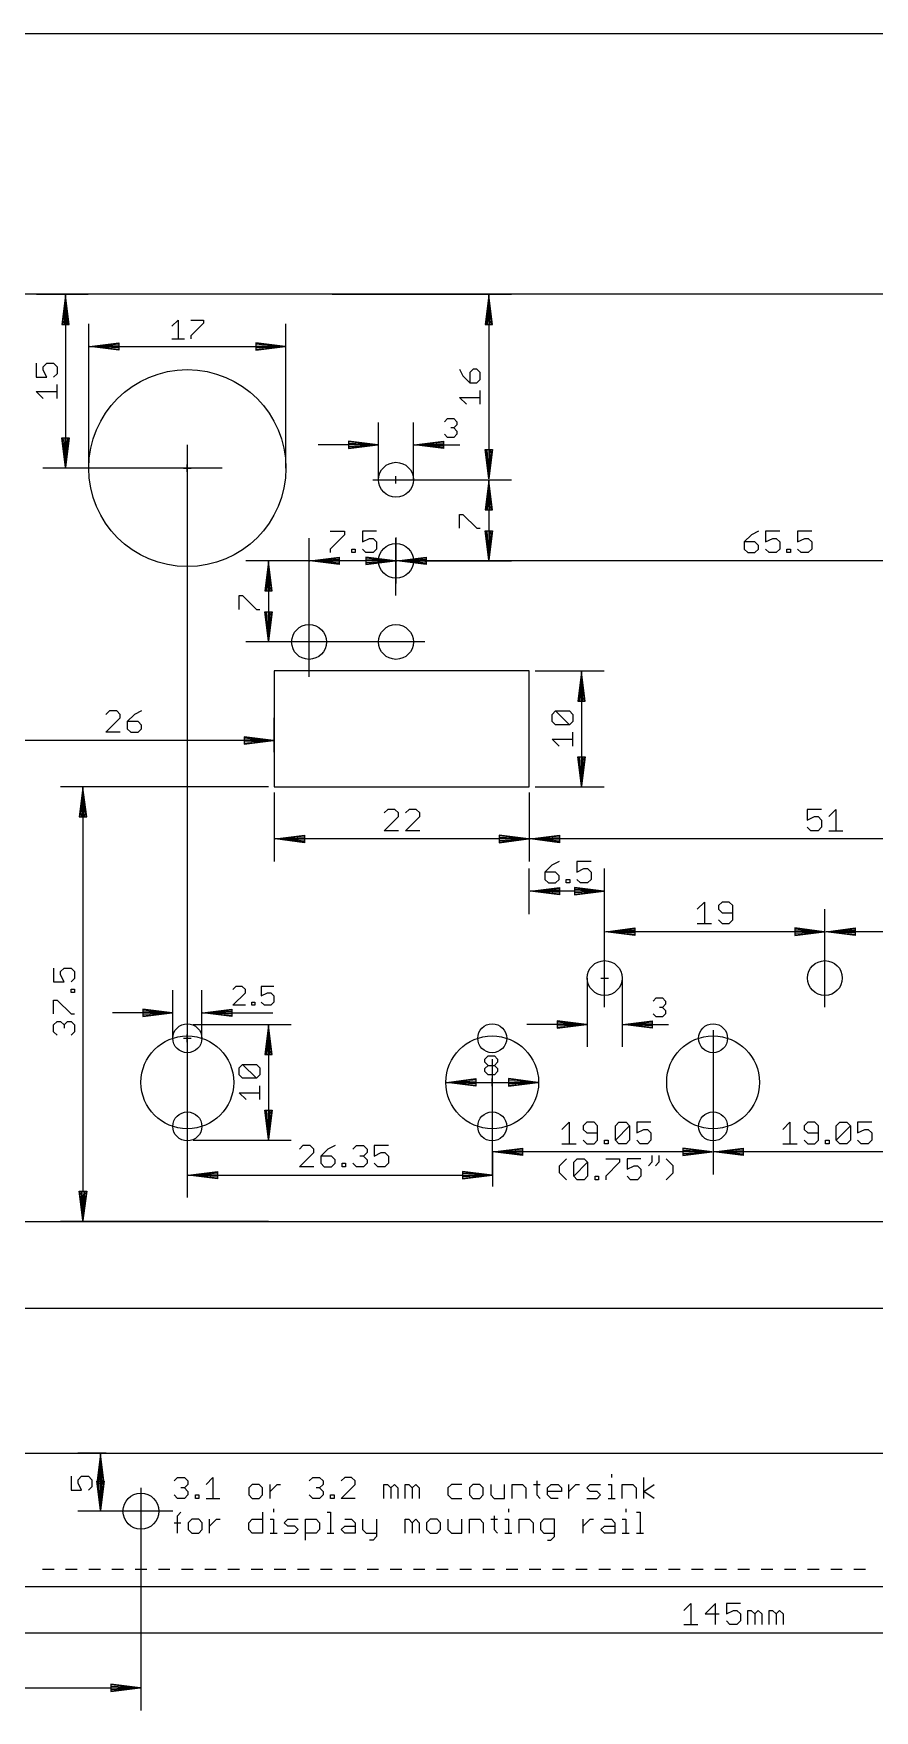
# Model space of a CAD drawing. Extents: x -16 to 648, y -52 to 442.
# Drawn here: x 156.7 to 229.3, y -52.2 to 92.5 of the extents above; entities that cross this region are included whole.
import ezdxf

# ---------------------------------------------------------------- set-up
doc = ezdxf.new("R2010")
doc.units = 0
for name, color, linetype in [('138', 213, 'CONTINUOUS'), ('20', 7, 'CONTINUOUS'), ('47', 2, 'CONTINUOUS')]:
    doc.layers.add(name, color=color, linetype=linetype)

msp = doc.modelspace()

# ---------------------------------------------------------------- linework, layer by layer
at = {"layer": '138'}
for p, q in [((206.5966, -31.8003), (206.5966, -32.1001)), ((168.8516, -32.3998), (169.1513, -32.1001)), ((169.1513, -32.1001), (169.7508, -32.1001)), ((169.7508, -32.9992), (169.451, -32.9992)), ((169.7508, -32.1001), (170.0505, -32.3998)), ((170.0505, -32.6995), (169.7508, -32.9992)), ((169.7508, -32.9992), (170.0505, -33.299)), ((170.0505, -32.3998), (170.0505, -32.6995)), ((171.614, -32.6995), (172.2134, -32.1001)), ((172.2134, -32.1001), (172.2134, -33.8984)), ((175.5968, -32.6995), (175.2971, -32.9992)), ((175.2971, -32.9992), (175.2971, -33.5987)), ((176.1963, -32.6995), (175.5968, -32.6995)), ((176.496, -32.9992), (176.1963, -32.6995)), ((176.496, -33.5987), (176.496, -32.9992)), ((177.1387, -33.8984), (177.1387, -32.6995)), ((177.1387, -33.299), (177.7381, -32.6995)), ((177.7381, -32.6995), (178.0378, -32.6995)), ((180.5149, -32.3998), (180.8146, -32.1001)), ((180.8146, -32.1001), (181.4141, -32.1001)), ((181.4141, -32.9992), (181.1143, -32.9992)), ((181.4141, -32.1001), (181.7138, -32.3998)), ((181.7138, -32.6995), (181.4141, -32.9992)), ((181.4141, -32.9992), (181.7138, -33.299)), ((181.7138, -32.3998), (181.7138, -32.6995)), ((183.577, -32.1001), (183.2772, -32.3998)), ((183.2772, -33.8984), (184.4761, -32.6995)), ((184.1764, -32.1001), (183.577, -32.1001)), ((184.4761, -32.3998), (184.1764, -32.1001)), ((184.4761, -32.6995), (184.4761, -32.3998)), ((186.9604, -33.8984), (186.9604, -32.6995)), ((186.9604, -32.6995), (187.2601, -32.6995)), ((187.2601, -32.6995), (187.5598, -32.9992)), ((187.5598, -32.9992), (187.8596, -32.6995)), ((187.5598, -32.9992), (187.5598, -33.8984)), ((187.8596, -32.6995), (188.1593, -32.9992)), ((188.1593, -32.9992), (188.1593, -33.8984)), ((188.802, -33.8984), (188.802, -32.6995)), ((188.802, -32.6995), (189.1017, -32.6995)), ((189.1017, -32.6995), (189.4014, -32.9992)), ((189.4014, -32.9992), (189.7011, -32.6995)), ((189.4014, -32.9992), (189.4014, -33.8984)), ((189.7011, -32.6995), (190.0009, -32.9992)), ((190.0009, -32.9992), (190.0009, -33.8984)), ((192.7848, -32.6995), (192.4851, -32.9992)), ((192.4851, -32.9992), (192.4851, -33.5987)), ((193.684, -32.6995), (192.7848, -32.6995)), ((194.6264, -32.6995), (194.3267, -32.9992)), ((194.3267, -32.9992), (194.3267, -33.5987)), ((195.2258, -32.6995), (194.6264, -32.6995)), ((195.5256, -32.9992), (195.2258, -32.6995)), ((195.5256, -33.5987), (195.5256, -32.9992)), ((196.1682, -32.6995), (196.1682, -33.5987)), ((197.3671, -33.8984), (197.3671, -32.6995)), ((198.0098, -33.8984), (198.0098, -32.6995)), ((198.0098, -32.6995), (198.909, -32.6995)), ((198.909, -32.6995), (199.2087, -32.9992)), ((199.2087, -32.9992), (199.2087, -33.8984)), ((199.8514, -32.6995), (200.4508, -32.6995)), ((200.1511, -32.3998), (200.1511, -33.5987)), ((201.0791, -32.9992), (201.3788, -32.6995)), ((201.0791, -33.5987), (201.0791, -32.9992)), ((201.3788, -32.6995), (201.9783, -32.6995)), ((201.9783, -32.6995), (202.278, -32.9992)), ((202.278, -32.9992), (202.278, -33.299)), ((202.9207, -33.8984), (202.9207, -32.6995)), ((202.9207, -33.299), (203.5201, -32.6995)), ((203.5201, -32.6995), (203.8198, -32.6995)), ((204.4553, -32.9992), (204.755, -32.6995)), ((204.755, -33.299), (204.4553, -32.9992)), ((204.755, -32.6995), (205.6542, -32.6995)), ((206.2969, -32.6995), (206.5966, -32.6995)), ((206.5966, -32.6995), (206.5966, -33.8984)), ((207.5246, -33.8984), (207.5246, -32.6995)), ((207.5246, -32.6995), (208.4238, -32.6995)), ((208.4238, -32.6995), (208.7235, -32.9992)), ((208.7235, -32.9992), (208.7235, -33.8984)), ((209.3662, -33.8984), (209.3662, -32.1001)), ((209.3662, -33.299), (210.2653, -32.6995)), ((169.1513, -33.8984), (168.8516, -33.5987)), ((169.7508, -33.8984), (169.1513, -33.8984)), ((170.0505, -33.5987), (169.7508, -33.8984)), ((170.0505, -33.299), (170.0505, -33.5987)), ((170.6932, -33.8984), (170.6932, -33.5987)), ((170.6932, -33.5987), (170.9929, -33.5987)), ((170.9929, -33.8984), (170.6932, -33.8984)), ((170.9929, -33.5987), (170.9929, -33.8984)), ((171.614, -33.8984), (172.8128, -33.8984)), ((175.2971, -33.5987), (175.5968, -33.8984)), ((175.5968, -33.8984), (176.1963, -33.8984)), ((176.1963, -33.8984), (176.496, -33.5987)), ((180.8146, -33.8984), (180.5149, -33.5987)), ((181.4141, -33.8984), (180.8146, -33.8984)), ((181.7138, -33.5987), (181.4141, -33.8984)), ((181.7138, -33.299), (181.7138, -33.5987)), ((182.3565, -33.8984), (182.3565, -33.5987)), ((182.3565, -33.5987), (182.6562, -33.5987)), ((182.6562, -33.8984), (182.3565, -33.8984)), ((182.6562, -33.5987), (182.6562, -33.8984)), ((184.4761, -33.8984), (183.2772, -33.8984)), ((192.4851, -33.5987), (192.7848, -33.8984)), ((192.7848, -33.8984), (193.684, -33.8984)), ((194.3267, -33.5987), (194.6264, -33.8984)), ((194.6264, -33.8984), (195.2258, -33.8984)), ((195.2258, -33.8984), (195.5256, -33.5987)), ((196.1682, -33.5987), (196.468, -33.8984)), ((196.468, -33.8984), (197.3671, -33.8984)), ((200.1511, -33.5987), (200.4508, -33.8984)), ((202.278, -33.299), (201.0791, -33.299)), ((201.3788, -33.8984), (201.0791, -33.5987)), ((201.9783, -33.8984), (201.3788, -33.8984)), ((204.4553, -33.8984), (205.3545, -33.8984)), ((205.3545, -33.299), (204.755, -33.299)), ((205.6542, -33.5987), (205.3545, -33.299)), ((205.3545, -33.8984), (205.6542, -33.5987)), ((206.2969, -33.8984), (206.8963, -33.8984)), ((210.2653, -33.8984), (209.3662, -33.299)), ((168.8516, -35.9992), (169.451, -35.9992)), ((169.1513, -35.3998), (169.451, -35.1001)), ((169.1513, -36.8984), (169.1513, -35.3998)), ((170.379, -35.6995), (170.0793, -35.9992)), ((170.0793, -35.9992), (170.0793, -36.5987)), ((170.9785, -35.6995), (170.379, -35.6995)), ((171.2782, -35.9992), (170.9785, -35.6995)), ((171.2782, -36.5987), (171.2782, -35.9992)), ((171.9209, -36.8984), (171.9209, -35.6995)), ((171.9209, -36.299), (172.5203, -35.6995)), ((172.5203, -35.6995), (172.8201, -35.6995)), ((175.2971, -35.9992), (175.5968, -35.6995)), ((175.2971, -36.5987), (175.2971, -35.9992)), ((175.5968, -35.6995), (176.496, -35.6995)), ((176.496, -35.1001), (176.496, -36.8984)), ((177.1387, -35.6995), (177.4384, -35.6995)), ((177.4384, -34.8003), (177.4384, -35.1001)), ((177.4384, -35.6995), (177.4384, -36.8984)), ((178.3664, -35.9992), (178.6661, -35.6995)), ((178.6661, -36.299), (178.3664, -35.9992)), ((178.6661, -35.6995), (179.5653, -35.6995)), ((180.208, -37.4978), (180.208, -35.6995)), ((180.208, -35.6995), (181.1071, -35.6995)), ((181.1071, -35.6995), (181.4069, -35.9992)), ((181.4069, -35.9992), (181.4069, -36.5987)), ((182.0495, -35.1001), (182.3493, -35.1001)), ((182.3493, -35.1001), (182.3493, -36.8984)), ((183.577, -35.6995), (184.1764, -35.6995)), ((184.1764, -35.6995), (184.4761, -35.9992)), ((184.4761, -35.9992), (184.4761, -36.8984)), ((185.1188, -35.6995), (185.1188, -36.5987)), ((186.3177, -35.6995), (186.3177, -37.1981)), ((188.802, -36.8984), (188.802, -35.6995)), ((188.802, -35.6995), (189.1017, -35.6995)), ((189.1017, -35.6995), (189.4014, -35.9992)), ((189.4014, -35.9992), (189.7011, -35.6995)), ((189.4014, -35.9992), (189.4014, -36.8984)), ((189.7011, -35.6995), (190.0009, -35.9992)), ((190.0009, -35.9992), (190.0009, -36.8984)), ((190.9433, -35.6995), (190.6435, -35.9992)), ((190.6435, -35.9992), (190.6435, -36.5987)), ((191.5427, -35.6995), (190.9433, -35.6995)), ((191.8424, -35.9992), (191.5427, -35.6995)), ((191.8424, -36.5987), (191.8424, -35.9992)), ((192.4851, -35.6995), (192.4851, -36.5987)), ((193.684, -36.8984), (193.684, -35.6995)), ((194.3267, -36.8984), (194.3267, -35.6995)), ((194.3267, -35.6995), (195.2258, -35.6995)), ((195.2258, -35.6995), (195.5256, -35.9992)), ((195.5256, -35.9992), (195.5256, -36.8984)), ((196.1683, -35.6995), (196.7677, -35.6995)), ((196.468, -35.3998), (196.468, -36.5987)), ((197.396, -35.6995), (197.6957, -35.6995)), ((197.6957, -34.8003), (197.6957, -35.1001)), ((197.6957, -35.6995), (197.6957, -36.8984)), ((198.6237, -36.8984), (198.6237, -35.6995)), ((198.6237, -35.6995), (199.5229, -35.6995)), ((199.5229, -35.6995), (199.8226, -35.9992)), ((199.8226, -35.9992), (199.8226, -36.8984)), ((200.765, -35.6995), (200.4653, -35.9992)), ((200.4653, -35.9992), (200.4653, -36.5987)), ((201.6641, -35.6995), (200.765, -35.6995)), ((201.6641, -37.1981), (201.6641, -35.6995)), ((204.1484, -36.8984), (204.1484, -35.6995)), ((204.1484, -36.299), (204.7478, -35.6995)), ((204.7478, -35.6995), (205.0476, -35.6995)), ((205.9828, -35.6995), (206.5822, -35.6995)), ((206.5822, -35.6995), (206.8819, -35.9992)), ((206.8819, -35.9992), (206.8819, -36.8984)), ((207.5246, -35.6995), (207.8243, -35.6995)), ((207.8243, -34.8003), (207.8243, -35.1001)), ((207.8243, -35.6995), (207.8243, -36.8984)), ((208.7523, -35.1001), (209.0521, -35.1001)), ((209.0521, -35.1001), (209.0521, -36.8984)), ((170.0793, -36.5987), (170.379, -36.8984)), ((170.379, -36.8984), (170.9785, -36.8984)), ((170.9785, -36.8984), (171.2782, -36.5987)), ((175.5968, -36.8984), (175.2971, -36.5987)), ((176.496, -36.8984), (175.5968, -36.8984)), ((177.1387, -36.8984), (177.7381, -36.8984)), ((178.3664, -36.8984), (179.2656, -36.8984)), ((179.2656, -36.299), (178.6661, -36.299)), ((179.5653, -36.5987), (179.2656, -36.299)), ((179.2656, -36.8984), (179.5653, -36.5987)), ((181.1071, -36.8984), (180.208, -36.8984)), ((181.4069, -36.5987), (181.1071, -36.8984)), ((182.0495, -36.8984), (182.649, -36.8984)), ((183.2773, -36.5987), (183.577, -36.299)), ((183.577, -36.8984), (183.2773, -36.5987)), ((183.577, -36.299), (184.4761, -36.299)), ((184.4761, -36.8984), (183.577, -36.8984)), ((185.1188, -36.5987), (185.4185, -36.8984)), ((185.4185, -36.8984), (186.3177, -36.8984)), ((186.018, -37.4978), (185.7183, -37.4978)), ((186.3177, -37.1981), (186.018, -37.4978)), ((190.6435, -36.5987), (190.9433, -36.8984)), ((190.9433, -36.8984), (191.5427, -36.8984)), ((191.5427, -36.8984), (191.8424, -36.5987)), ((192.4851, -36.5987), (192.7848, -36.8984)), ((192.7848, -36.8984), (193.684, -36.8984)), ((196.468, -36.5987), (196.7677, -36.8984)), ((197.396, -36.8984), (197.9954, -36.8984)), ((200.4653, -36.5987), (200.765, -36.8984)), ((200.765, -36.8984), (201.6641, -36.8984)), ((201.0647, -37.4978), (201.3644, -37.4978)), ((201.3644, -37.4978), (201.6641, -37.1981)), ((205.683, -36.5987), (205.9828, -36.299)), ((205.9828, -36.8984), (205.683, -36.5987)), ((205.9828, -36.299), (206.8819, -36.299)), ((206.8819, -36.8984), (205.9828, -36.8984)), ((207.5246, -36.8984), (208.1241, -36.8984)), ((208.7523, -36.8984), (209.3518, -36.8984))]:
    msp.add_line(p, q, dxfattribs=at)
msp.add_circle((166, -35), 1.55, dxfattribs=at)
at = {"layer": '20'}
for p, q in [((285, 70), (5, 70)), ((199.5, 37.5), (177.5, 37.5)), ((177.5, 37.5), (177.5, 27.5)), ((199.5, 27.5), (199.5, 37.5)), ((177.5, 27.5), (199.5, 27.5)), ((5, -10), (285, -10)), ((5.5, -30), (284.5, -30)), ((157.5, -40), (158.5, -40)), ((159.5, -40), (160.5, -40)), ((161.5, -40), (162.5, -40)), ((163.5, -40), (164.5, -40)), ((165.5, -40), (166.5, -40)), ((167.5, -40), (168.5, -40)), ((169.5, -40), (170.5, -40)), ((171.5, -40), (172.5, -40)), ((173.5, -40), (174.5, -40)), ((175.5, -40), (176.5, -40)), ((177.5, -40), (178.5, -40)), ((179.5, -40), (180.5, -40)), ((181.5, -40), (182.5, -40)), ((183.5, -40), (184.5, -40)), ((185.5, -40), (186.5, -40)), ((187.5, -40), (188.5, -40)), ((189.5, -40), (190.5, -40)), ((191.5, -40), (192.5, -40)), ((193.5, -40), (194.5, -40)), ((195.5, -40), (196.5, -40)), ((197.5, -40), (198.5, -40)), ((199.5, -40), (200.5, -40)), ((201.5, -40), (202.5, -40)), ((203.5, -40), (204.5, -40)), ((205.5, -40), (206.5, -40)), ((207.5, -40), (208.5, -40)), ((209.5, -40), (210.5, -40)), ((211.5, -40), (212.5, -40)), ((213.5, -40), (214.5, -40)), ((215.5, -40), (216.5, -40)), ((217.5, -40), (218.5, -40)), ((219.5, -40), (220.5, -40)), ((221.5, -40), (222.5, -40)), ((223.5, -40), (224.5, -40)), ((225.5, -40), (226.5, -40)), ((227.5, -40), (228.5, -40)), ((0, -41.5), (290, -41.5))]:
    msp.add_line(p, q, dxfattribs=at)
for centre, radius in [((170, 55), 8.5), ((188, 54), 1.5), ((188, 47), 1.5), ((180.5, 40), 1.5), ((188, 40), 1.5), ((206, 11), 1.5), ((225, 11), 1.5), ((170, 2), 4), ((170, 5.8), 1.25), ((196.3, 2), 4), ((196.3, 5.8), 1.25), ((215.35, 2), 4), ((215.35, 5.8), 1.25), ((170, -1.8), 1.25), ((196.3, -1.8), 1.25), ((215.35, -1.8), 1.25)]:
    msp.add_circle(centre, radius, dxfattribs=at)
at = {"layer": '47'}
for p, q in [((-1.435, 92.5), (291.435, 92.5)), ((157, 70), (161.45, 70)), ((159.5, 69.935), (159.1808, 67.4)), ((159.5, 69.935), (159.24, 67.4)), ((159.5, 69.935), (159.37, 67.4)), ((159.5, 69.935), (159.5, 55.065)), ((159.8192, 67.4), (159.5, 69.935)), ((159.63, 67.4), (159.5, 69.935)), ((159.76, 67.4), (159.5, 69.935)), ((182.5, 70), (197.95, 70)), ((196, 69.935), (195.6808, 67.4)), ((196, 69.935), (195.74, 67.4)), ((196, 69.935), (195.87, 67.4)), ((196, 69.935), (196, 54.065)), ((196.3192, 67.4), (196, 69.935)), ((196.13, 67.4), (196, 69.935)), ((196.26, 67.4), (196, 69.935)), ((159.1808, 67.4), (159.8192, 67.4)), ((161.5, 55), (161.5, 67.45)), ((168.6615, 67.2354), (169.2038, 67.7777)), ((169.2038, 67.7777), (169.2038, 66.1507)), ((170.2986, 67.7777), (171.3833, 67.7777)), ((171.3833, 67.5065), (170.2986, 66.4219)), ((171.3833, 67.7777), (171.3833, 67.5065)), ((178.5, 55), (178.5, 67.45)), ((195.6808, 67.4), (196.3192, 67.4)), ((161.565, 65.5), (164.1, 65.8192)), ((161.565, 65.5), (164.1, 65.76)), ((161.565, 65.5), (164.1, 65.63)), ((161.565, 65.5), (178.435, 65.5)), ((164.1, 65.1808), (161.565, 65.5)), ((164.1, 65.37), (161.565, 65.5)), ((164.1, 65.24), (161.565, 65.5)), ((164.1, 65.8192), (164.1, 65.1808)), ((168.6615, 66.1507), (169.7461, 66.1507)), ((170.2986, 66.4219), (170.2986, 66.1507)), ((178.435, 65.5), (175.9, 65.8192)), ((175.9, 65.8192), (175.9, 65.1808)), ((178.435, 65.5), (175.9, 65.76)), ((178.435, 65.5), (175.9, 65.63)), ((175.9, 65.1808), (178.435, 65.5)), ((175.9, 65.37), (178.435, 65.5)), ((175.9, 65.24), (178.435, 65.5)), ((156.9701, 64.0488), (156.9701, 62.8499)), ((157.5695, 63.7491), (157.8692, 64.0488)), ((157.5695, 63.4494), (157.5695, 63.7491)), ((157.8692, 64.0488), (158.4687, 64.0488)), ((158.4687, 64.0488), (158.7684, 63.7491)), ((158.7684, 63.7491), (158.7684, 63.1496)), ((156.9701, 62.8499), (157.8692, 62.8499)), ((157.8692, 62.8499), (157.5695, 63.4494)), ((158.7684, 63.1496), (158.4687, 62.8499)), ((193.4701, 63.5488), (193.7698, 62.9494)), ((193.7698, 62.9494), (194.3692, 62.3499)), ((194.669, 63.5488), (194.3692, 63.2491)), ((194.3692, 63.2491), (194.3692, 62.3499)), ((194.3692, 62.3499), (194.9687, 62.3499)), ((194.9687, 63.5488), (194.669, 63.5488)), ((195.2684, 63.2491), (194.9687, 63.5488)), ((194.9687, 62.3499), (195.2684, 62.6496)), ((195.2684, 62.6496), (195.2684, 63.2491)), ((157.5695, 61.0083), (156.9701, 61.6078)), ((156.9701, 61.6078), (158.7684, 61.6078)), ((158.7684, 61.0083), (158.7684, 62.2072)), ((194.0695, 60.5083), (193.4701, 61.1078)), ((193.4701, 61.1078), (195.2684, 61.1078)), ((195.2684, 60.5083), (195.2684, 61.7072)), ((186.5, 54), (186.5, 58.95)), ((189.5, 54), (189.5, 58.95)), ((192.1762, 59.0065), (192.4474, 59.2777)), ((192.4474, 57.6507), (192.1762, 57.9219)), ((192.4474, 59.2777), (192.9897, 59.2777)), ((192.9897, 58.4642), (192.7185, 58.4642)), ((192.9897, 59.2777), (193.2609, 59.0065)), ((193.2609, 58.7354), (192.9897, 58.4642)), ((192.9897, 58.4642), (193.2609, 58.193)), ((193.2609, 57.9219), (192.9897, 57.6507)), ((193.2609, 59.0065), (193.2609, 58.7354)), ((193.2609, 58.193), (193.2609, 57.9219)), ((159.5, 55.065), (159.1808, 57.6)), ((159.1808, 57.6), (159.8192, 57.6)), ((159.5, 55.065), (159.24, 57.6)), ((159.5, 55.065), (159.37, 57.6)), ((159.8192, 57.6), (159.5, 55.065)), ((159.63, 57.6), (159.5, 55.065)), ((159.76, 57.6), (159.5, 55.065)), ((170, 57), (170, -7.95)), ((186.435, 57), (181.3, 57)), ((186.435, 57), (183.9, 57.3192)), ((183.9, 57.3192), (183.9, 56.6808)), ((186.435, 57), (183.9, 57.26)), ((186.435, 57), (183.9, 57.13)), ((183.9, 56.6808), (186.435, 57)), ((183.9, 56.87), (186.435, 57)), ((183.9, 56.74), (186.435, 57)), ((189.565, 57), (192.1, 57.3192)), ((189.565, 57), (192.1, 57.26)), ((189.565, 57), (192.1, 57.13)), ((189.565, 57), (193.5103, 57)), ((192.1, 56.6808), (189.565, 57)), ((192.1, 56.87), (189.565, 57)), ((192.1, 56.74), (189.565, 57)), ((192.1, 57.3192), (192.1, 56.6808)), ((192.9897, 57.6507), (192.4474, 57.6507)), ((196, 54.065), (195.6808, 56.6)), ((195.6808, 56.6), (196.3192, 56.6)), ((196, 54.065), (195.74, 56.6)), ((196, 54.065), (195.87, 56.6)), ((196.3192, 56.6), (196, 54.065)), ((196.13, 56.6), (196, 54.065)), ((196.26, 56.6), (196, 54.065)), ((173, 55), (157.55, 55)), ((169.6808, 55), (170.3192, 55)), ((170, 54.6808), (170, 55.3192)), ((186, 54), (197.95, 54)), ((187.6808, 54), (188.3192, 54)), ((188, 53.6808), (188, 54.3192)), ((190.5, 54), (197.95, 54)), ((196, 53.935), (195.6808, 51.4)), ((196, 53.935), (195.74, 51.4)), ((196, 53.935), (195.87, 51.4)), ((196, 53.935), (196, 47.065)), ((196.3192, 51.4), (196, 53.935)), ((196.13, 51.4), (196, 53.935)), ((196.26, 51.4), (196, 53.935)), ((193.4701, 49.8072), (193.4701, 51.0061)), ((193.4701, 51.0061), (193.7698, 51.0061)), ((193.7698, 51.0061), (194.9687, 49.8072)), ((195.6808, 51.4), (196.3192, 51.4)), ((182.3357, 49.5554), (183.5685, 49.5554)), ((183.5685, 49.2472), (182.3357, 48.0144)), ((183.5685, 49.5554), (183.5685, 49.2472)), ((186.3309, 49.5554), (185.0981, 49.5554)), ((185.0981, 49.5554), (185.0981, 48.6308)), ((194.9687, 49.8072), (195.2684, 49.8072)), ((196, 47.065), (195.6808, 49.6)), ((195.6808, 49.6), (196.3192, 49.6)), ((196, 47.065), (195.74, 49.6)), ((196, 47.065), (195.87, 49.6)), ((196.3192, 49.6), (196, 47.065)), ((196.13, 49.6), (196, 47.065)), ((196.26, 49.6), (196, 47.065)), ((218.6533, 49.2472), (218.0369, 48.6308)), ((219.2697, 49.5554), (218.6533, 49.2472)), ((221.1112, 49.5554), (219.8784, 49.5554)), ((219.8784, 49.5554), (219.8784, 48.6308)), ((223.8736, 49.5554), (222.6408, 49.5554)), ((222.6408, 49.5554), (222.6408, 48.6308)), ((180.5, 37), (180.5, 48.95)), ((182.3357, 48.0144), (182.3357, 47.7062)), ((184.1773, 47.7062), (184.1773, 48.0144)), ((184.1773, 48.0144), (184.4855, 48.0144)), ((184.4855, 48.0144), (184.4855, 47.7062)), ((185.0981, 48.6308), (185.7145, 48.939)), ((185.4063, 47.7062), (185.0981, 48.0144)), ((185.7145, 48.939), (186.0227, 48.939)), ((186.0227, 48.939), (186.3309, 48.6308)), ((186.3309, 48.0144), (186.0227, 47.7062)), ((186.3309, 48.6308), (186.3309, 48.0144)), ((188, 49), (188, 45.05)), ((188, 44), (188, 48.95)), ((218.0369, 48.6308), (218.0369, 48.0144)), ((218.9615, 48.6308), (218.0369, 48.6308)), ((218.0369, 48.0144), (218.3451, 47.7062)), ((219.2697, 48.3226), (218.9615, 48.6308)), ((218.9615, 47.7062), (219.2697, 48.0144)), ((219.2697, 48.0144), (219.2697, 48.3226)), ((219.8784, 48.6308), (220.4948, 48.939)), ((220.1866, 47.7062), (219.8784, 48.0144)), ((220.4948, 48.939), (220.803, 48.939)), ((220.803, 48.939), (221.1112, 48.6308)), ((221.1112, 48.0144), (220.803, 47.7062)), ((221.1112, 48.6308), (221.1112, 48.0144)), ((221.72, 47.7062), (221.72, 48.0144)), ((221.72, 48.0144), (222.0282, 48.0144)), ((222.0282, 48.0144), (222.0282, 47.7062)), ((222.6408, 48.6308), (223.2572, 48.939)), ((222.949, 47.7062), (222.6408, 48.0144)), ((223.2572, 48.939), (223.5654, 48.939)), ((223.5654, 48.939), (223.8736, 48.6308)), ((223.8736, 48.0144), (223.5654, 47.7062)), ((223.8736, 48.6308), (223.8736, 48.0144)), ((190.5, 47), (175.05, 47)), ((177, 46.935), (176.6808, 44.4)), ((177, 46.935), (176.74, 44.4)), ((177, 46.935), (176.87, 44.4)), ((177, 46.935), (177, 40.065)), ((177.3192, 44.4), (177, 46.935)), ((177.13, 44.4), (177, 46.935)), ((177.26, 44.4), (177, 46.935)), ((180.565, 47), (183.1, 47.3192)), ((180.565, 47), (183.1, 47.26)), ((180.565, 47), (183.1, 47.13)), ((187.935, 47), (180.565, 47)), ((183.1, 46.6808), (180.565, 47)), ((183.1, 46.87), (180.565, 47)), ((183.1, 46.74), (180.565, 47)), ((183.1, 47.3192), (183.1, 46.6808)), ((184.4855, 47.7062), (184.1773, 47.7062)), ((187.935, 47), (185.4, 47.3192)), ((185.4, 47.3192), (185.4, 46.6808)), ((187.935, 47), (185.4, 47.26)), ((187.935, 47), (185.4, 47.13)), ((185.4, 46.6808), (187.935, 47)), ((185.4, 46.87), (187.935, 47)), ((185.4, 46.74), (187.935, 47)), ((186.0227, 47.7062), (185.4063, 47.7062)), ((188.065, 47), (190.6, 47.3192)), ((188.065, 47), (190.6, 47.26)), ((188.065, 47), (190.6, 47.13)), ((253.435, 47), (188.065, 47)), ((190.6, 46.6808), (188.065, 47)), ((190.6, 46.87), (188.065, 47)), ((190.6, 46.74), (188.065, 47)), ((190.5, 47), (197.95, 47)), ((190.6, 47.3192), (190.6, 46.6808)), ((218.3451, 47.7062), (218.9615, 47.7062)), ((220.803, 47.7062), (220.1866, 47.7062)), ((222.0282, 47.7062), (221.72, 47.7062)), ((223.5654, 47.7062), (222.949, 47.7062)), ((174.4701, 42.8072), (174.4701, 44.0061)), ((174.4701, 44.0061), (174.7698, 44.0061)), ((174.7698, 44.0061), (175.9687, 42.8072)), ((176.6808, 44.4), (177.3192, 44.4)), ((175.9687, 42.8072), (176.2684, 42.8072)), ((177, 40.065), (176.6808, 42.6)), ((176.6808, 42.6), (177.3192, 42.6)), ((177, 40.065), (176.74, 42.6)), ((177, 40.065), (176.87, 42.6)), ((177.3192, 42.6), (177, 40.065)), ((177.13, 42.6), (177, 40.065)), ((177.26, 42.6), (177, 40.065)), ((190.5, 40), (175.05, 40)), ((200, 37.5), (205.95, 37.5)), ((204, 37.435), (203.6808, 34.9)), ((204, 37.435), (203.74, 34.9)), ((204, 37.435), (203.87, 34.9)), ((204, 37.435), (204, 27.565)), ((204.3192, 34.9), (204, 37.435)), ((204.13, 34.9), (204, 37.435)), ((204.26, 34.9), (204, 37.435)), ((203.6808, 34.9), (204.3192, 34.9)), ((163.2911, 34.0554), (162.9829, 33.7472)), ((162.9829, 32.2062), (164.2157, 33.439)), ((163.9075, 34.0554), (163.2911, 34.0554)), ((164.2157, 33.7472), (163.9075, 34.0554)), ((164.2157, 33.439), (164.2157, 33.7472)), ((165.4409, 33.7472), (164.8245, 33.1308)), ((166.0573, 34.0554), (165.4409, 33.7472)), ((177.5, 30.5), (177.5, 33.45)), ((201.4701, 33.7491), (201.7698, 34.0488)), ((201.4701, 33.1496), (201.4701, 33.7491)), ((201.7698, 34.0488), (202.9687, 34.0488)), ((202.9687, 32.8499), (201.7698, 34.0488)), ((202.9687, 34.0488), (203.2684, 33.7491)), ((203.2684, 33.7491), (203.2684, 33.1496)), ((164.2157, 32.2062), (162.9829, 32.2062)), ((164.8245, 33.1308), (164.8245, 32.5144)), ((165.7491, 33.1308), (164.8245, 33.1308)), ((164.8245, 32.5144), (165.1327, 32.2062)), ((165.1327, 32.2062), (165.7491, 32.2062)), ((166.0573, 32.8226), (165.7491, 33.1308)), ((165.7491, 32.2062), (166.0573, 32.5144)), ((166.0573, 32.5144), (166.0573, 32.8226)), ((201.7698, 32.8499), (201.4701, 33.1496)), ((202.9687, 32.8499), (201.7698, 32.8499)), ((203.2684, 33.1496), (202.9687, 32.8499)), ((203.2684, 31.0083), (203.2684, 32.2072)), ((177.435, 31.5), (151.565, 31.5)), ((177.435, 31.5), (174.9, 31.8192)), ((174.9, 31.8192), (174.9, 31.1808)), ((177.435, 31.5), (174.9, 31.76)), ((177.435, 31.5), (174.9, 31.63)), ((174.9, 31.1808), (177.435, 31.5)), ((174.9, 31.37), (177.435, 31.5)), ((174.9, 31.24), (177.435, 31.5)), ((202.0695, 31.0083), (201.4701, 31.6078)), ((201.4701, 31.6078), (203.2684, 31.6078)), ((204, 27.565), (203.6808, 30.1)), ((203.6808, 30.1), (204.3192, 30.1)), ((204, 27.565), (203.74, 30.1)), ((204, 27.565), (203.87, 30.1)), ((204.3192, 30.1), (204, 27.565)), ((204.13, 30.1), (204, 27.565)), ((204.26, 30.1), (204, 27.565)), ((177, 27.5), (159.05, 27.5)), ((200, 27.5), (205.95, 27.5)), ((161, 27.435), (160.6808, 24.9)), ((161, 27.435), (160.74, 24.9)), ((161, 27.435), (160.87, 24.9)), ((161, 27.435), (161, -9.935)), ((161.3192, 24.9), (161, 27.435)), ((161.13, 24.9), (161, 27.435)), ((161.26, 24.9), (161, 27.435)), ((177.5, 27), (177.5, 21.05)), ((199.5, 27), (199.5, 21.05)), ((160.6808, 24.9), (161.3192, 24.9)), ((187.2911, 25.5554), (186.9829, 25.2472)), ((186.9829, 23.7062), (188.2157, 24.939)), ((187.9075, 25.5554), (187.2911, 25.5554)), ((188.2157, 25.2472), (187.9075, 25.5554)), ((188.2157, 24.939), (188.2157, 25.2472)), ((189.1327, 25.5554), (188.8245, 25.2472)), ((188.8245, 23.7062), (190.0573, 24.939)), ((189.7491, 25.5554), (189.1327, 25.5554)), ((190.0573, 25.2472), (189.7491, 25.5554)), ((190.0573, 24.939), (190.0573, 25.2472)), ((199.5, 25.5), (199.5, 21.05)), ((224.7157, 25.5554), (223.4829, 25.5554)), ((223.4829, 25.5554), (223.4829, 24.6308)), ((223.4829, 24.6308), (224.0993, 24.939)), ((224.0993, 24.939), (224.4075, 24.939)), ((224.4075, 24.939), (224.7157, 24.6308)), ((224.7157, 24.6308), (224.7157, 24.0144)), ((225.3245, 24.939), (225.9409, 25.5554)), ((225.9409, 25.5554), (225.9409, 23.7062)), ((177.565, 23), (180.1, 23.3192)), ((177.565, 23), (180.1, 23.26)), ((180.1, 23.3192), (180.1, 22.6808)), ((188.2157, 23.7062), (186.9829, 23.7062)), ((190.0573, 23.7062), (188.8245, 23.7062)), ((199.435, 23), (196.9, 23.3192)), ((196.9, 23.3192), (196.9, 22.6808)), ((199.435, 23), (196.9, 23.26)), ((199.565, 23), (202.1, 23.3192)), ((199.565, 23), (202.1, 23.26)), ((202.1, 23.3192), (202.1, 22.6808)), ((223.7911, 23.7062), (223.4829, 24.0144)), ((224.4075, 23.7062), (223.7911, 23.7062)), ((224.7157, 24.0144), (224.4075, 23.7062)), ((225.3245, 23.7062), (226.5573, 23.7062)), ((177.565, 23), (180.1, 23.13)), ((199.435, 23), (177.565, 23)), ((180.1, 22.6808), (177.565, 23)), ((180.1, 22.87), (177.565, 23)), ((180.1, 22.74), (177.565, 23)), ((199.435, 23), (196.9, 23.13)), ((196.9, 22.6808), (199.435, 23)), ((196.9, 22.87), (199.435, 23)), ((196.9, 22.74), (199.435, 23)), ((199.565, 23), (202.1, 23.13)), ((250.435, 23), (199.565, 23)), ((202.1, 22.6808), (199.565, 23)), ((202.1, 22.87), (199.565, 23)), ((202.1, 22.74), (199.565, 23)), ((199.5, 16.5), (199.5, 20.45)), ((201.4521, 20.7472), (200.8357, 20.1308)), ((202.0685, 21.0554), (201.4521, 20.7472)), ((204.8309, 21.0554), (203.5981, 21.0554)), ((203.5981, 21.0554), (203.5981, 20.1308)), ((203.5981, 20.1308), (204.2145, 20.439)), ((204.2145, 20.439), (204.5227, 20.439)), ((204.5227, 20.439), (204.8309, 20.1308)), ((206, 12), (206, 20.45)), ((199.565, 18.5), (202.1, 18.8192)), ((200.8357, 20.1308), (200.8357, 19.5144)), ((201.7603, 20.1308), (200.8357, 20.1308)), ((200.8357, 19.5144), (201.1439, 19.2062)), ((201.1439, 19.2062), (201.7603, 19.2062)), ((202.0685, 19.8226), (201.7603, 20.1308)), ((201.7603, 19.2062), (202.0685, 19.5144)), ((202.0685, 19.5144), (202.0685, 19.8226)), ((202.1, 18.8192), (202.1, 18.1808)), ((202.6773, 19.2062), (202.6773, 19.5144)), ((202.6773, 19.5144), (202.9855, 19.5144)), ((202.9855, 19.2062), (202.6773, 19.2062)), ((202.9855, 19.5144), (202.9855, 19.2062)), ((205.935, 18.5), (203.4, 18.8192)), ((203.4, 18.8192), (203.4, 18.1808)), ((203.9063, 19.2062), (203.5981, 19.5144)), ((204.5227, 19.2062), (203.9063, 19.2062)), ((204.8309, 19.5144), (204.5227, 19.2062)), ((204.8309, 20.1308), (204.8309, 19.5144)), ((199.565, 18.5), (202.1, 18.76)), ((199.565, 18.5), (202.1, 18.63)), ((205.935, 18.5), (199.565, 18.5)), ((202.1, 18.1808), (199.565, 18.5)), ((202.1, 18.37), (199.565, 18.5)), ((202.1, 18.24), (199.565, 18.5)), ((205.935, 18.5), (203.4, 18.76)), ((205.935, 18.5), (203.4, 18.63)), ((203.4, 18.1808), (205.935, 18.5)), ((203.4, 18.37), (205.935, 18.5)), ((203.4, 18.24), (205.935, 18.5)), ((213.9829, 16.939), (214.5993, 17.5554)), ((214.5993, 17.5554), (214.5993, 15.7062)), ((216.1327, 17.5554), (215.8245, 17.2472)), ((216.7491, 17.5554), (216.1327, 17.5554)), ((217.0573, 17.2472), (216.7491, 17.5554)), ((206, 8.5), (206, 16.95)), ((215.8245, 17.2472), (215.8245, 16.939)), ((215.8245, 16.939), (216.1327, 16.6308)), ((215.8245, 16.0144), (216.1327, 15.7062)), ((216.1327, 16.6308), (217.0573, 16.6308)), ((216.7491, 15.7062), (217.0573, 16.0144)), ((217.0573, 16.0144), (217.0573, 17.2472)), ((225, 8.5), (225, 16.95)), ((225, 8.5), (225, 16.95)), ((206.065, 15), (208.6, 15.3192)), ((206.065, 15), (208.6, 15.26)), ((206.065, 15), (208.6, 15.13)), ((224.935, 15), (206.065, 15)), ((208.6, 14.6808), (206.065, 15)), ((208.6, 14.87), (206.065, 15)), ((208.6, 14.74), (206.065, 15)), ((208.6, 15.3192), (208.6, 14.6808)), ((213.9829, 15.7062), (215.2157, 15.7062)), ((216.1327, 15.7062), (216.7491, 15.7062)), ((224.935, 15), (222.4, 15.3192)), ((222.4, 15.3192), (222.4, 14.6808)), ((224.935, 15), (222.4, 15.26)), ((224.935, 15), (222.4, 15.13)), ((222.4, 14.6808), (224.935, 15)), ((222.4, 14.87), (224.935, 15)), ((222.4, 14.74), (224.935, 15)), ((225.065, 15), (227.6, 15.3192)), ((225.065, 15), (227.6, 15.26)), ((225.065, 15), (227.6, 15.13)), ((243.935, 15), (225.065, 15)), ((227.6, 14.6808), (225.065, 15)), ((227.6, 14.87), (225.065, 15)), ((227.6, 14.74), (225.065, 15)), ((227.6, 15.3192), (227.6, 14.6808)), ((158.4701, 11.8651), (158.4701, 10.6662)), ((159.0695, 11.5654), (159.3692, 11.8651)), ((159.3692, 11.8651), (159.9687, 11.8651)), ((159.9687, 11.8651), (160.2684, 11.5654)), ((158.4701, 10.6662), (159.3692, 10.6662)), ((159.0695, 11.2656), (159.0695, 11.5654)), ((159.3692, 10.6662), (159.0695, 11.2656)), ((160.2684, 10.9659), (159.9687, 10.6662)), ((160.2684, 11.5654), (160.2684, 10.9659)), ((174.1974, 10.2777), (173.9262, 10.0065)), ((174.7397, 10.2777), (174.1974, 10.2777)), ((175.0109, 10.0065), (174.7397, 10.2777)), ((177.4666, 10.2777), (176.3819, 10.2777)), ((176.3819, 10.2777), (176.3819, 9.4642)), ((204.5, 11), (204.5, 5.05)), ((205.6808, 11), (206.3192, 11)), ((206, 10.6808), (206, 11.3192)), ((207.5, 11), (207.5, 5.05)), ((158.4701, 7.9038), (158.4701, 9.1027)), ((158.4701, 9.1027), (158.7698, 9.1027)), ((158.7698, 9.1027), (159.9687, 7.9038)), ((159.9687, 9.7454), (159.9687, 10.0451)), ((159.9687, 10.0451), (160.2684, 10.0451)), ((160.2684, 9.7454), (159.9687, 9.7454)), ((160.2684, 10.0451), (160.2684, 9.7454)), ((168.75, 5.8), (168.75, 9.95)), ((171.25, 5.8), (171.25, 9.95)), ((173.9262, 8.6507), (175.0109, 9.7354)), ((175.0109, 9.7354), (175.0109, 10.0065)), ((175.5634, 8.6507), (175.5634, 8.9219)), ((175.5634, 8.9219), (175.8345, 8.9219)), ((175.8345, 8.9219), (175.8345, 8.6507)), ((176.3819, 9.4642), (176.9243, 9.7354)), ((176.6531, 8.6507), (176.3819, 8.9219)), ((176.9243, 9.7354), (177.1954, 9.7354)), ((177.1954, 9.7354), (177.4666, 9.4642)), ((177.4666, 8.9219), (177.1954, 8.6507)), ((177.4666, 9.4642), (177.4666, 8.9219)), ((210.1762, 9.0065), (210.4474, 9.2777)), ((210.4474, 9.2777), (210.9897, 9.2777)), ((210.9897, 9.2777), (211.2609, 9.0065)), ((211.2609, 8.7354), (210.9897, 8.4642)), ((211.2609, 9.0065), (211.2609, 8.7354)), ((158.4701, 6.9614), (158.7698, 7.2612)), ((158.7698, 7.2612), (159.0695, 7.2612)), ((159.0695, 7.2612), (159.3692, 6.9614)), ((159.3692, 6.9614), (159.669, 7.2612)), ((159.669, 7.2612), (159.9687, 7.2612)), ((159.9687, 7.9038), (160.2684, 7.9038)), ((159.9687, 7.2612), (160.2684, 6.9614)), ((168.685, 8), (163.55, 8)), ((168.685, 8), (166.15, 8.3192)), ((166.15, 8.3192), (166.15, 7.6808)), ((168.685, 8), (166.15, 8.26)), ((168.685, 8), (166.15, 8.13)), ((166.15, 7.6808), (168.685, 8)), ((166.15, 7.87), (168.685, 8)), ((166.15, 7.74), (168.685, 8)), ((171.315, 8), (173.85, 8.3192)), ((171.315, 8), (173.85, 8.26)), ((171.315, 8), (173.85, 8.13)), ((171.315, 8), (177.3846, 8)), ((173.85, 7.6808), (171.315, 8)), ((173.85, 7.87), (171.315, 8)), ((173.85, 7.74), (171.315, 8)), ((173.85, 8.3192), (173.85, 7.6808)), ((175.0109, 8.6507), (173.9262, 8.6507)), ((175.8345, 8.6507), (175.5634, 8.6507)), ((177.1954, 8.6507), (176.6531, 8.6507)), ((204.435, 7), (201.9, 7.3192)), ((201.9, 7.3192), (201.9, 6.6808)), ((204.435, 7), (201.9, 7.26)), ((207.565, 7), (210.1, 7.3192)), ((207.565, 7), (210.1, 7.26)), ((210.1, 7.3192), (210.1, 6.6808)), ((210.4474, 7.6507), (210.1762, 7.9219)), ((210.9897, 7.6507), (210.4474, 7.6507)), ((210.9897, 8.4642), (210.7185, 8.4642)), ((210.9897, 8.4642), (211.2609, 8.193)), ((211.2609, 7.9219), (210.9897, 7.6507)), ((211.2609, 8.193), (211.2609, 7.9219)), ((158.4701, 6.362), (158.4701, 6.9614)), ((158.7698, 6.0623), (158.4701, 6.362)), ((159.3692, 6.9614), (159.3692, 6.6617)), ((160.2684, 6.362), (159.9687, 6.0623)), ((160.2684, 6.9614), (160.2684, 6.362)), ((169.6808, 5.8), (170.3192, 5.8)), ((170, 5.4808), (170, 6.1192)), ((170.5, 7), (178.95, 7)), ((177, 6.935), (176.6808, 4.4)), ((177, 6.935), (176.74, 4.4)), ((177, 6.935), (176.87, 4.4)), ((177, 6.935), (177, -2.935)), ((177.3192, 4.4), (177, 6.935)), ((177.13, 4.4), (177, 6.935)), ((177.26, 4.4), (177, 6.935)), ((204.435, 7), (199.3, 7)), ((204.435, 7), (201.9, 7.13)), ((201.9, 6.6808), (204.435, 7)), ((201.9, 6.87), (204.435, 7)), ((201.9, 6.74), (204.435, 7)), ((207.565, 7), (210.1, 7.13)), ((207.565, 7), (211.5103, 7)), ((210.1, 6.6808), (207.565, 7)), ((210.1, 6.87), (207.565, 7)), ((210.1, 6.74), (207.565, 7)), ((215.35, 6.5), (215.35, -5.95)), ((176.6808, 4.4), (177.3192, 4.4)), ((174.4701, 3.2491), (174.7698, 3.5488)), ((174.4701, 2.6496), (174.4701, 3.2491)), ((174.7698, 3.5488), (175.9687, 3.5488)), ((175.9687, 2.3499), (174.7698, 3.5488)), ((175.9687, 3.5488), (176.2684, 3.2491)), ((176.2684, 3.2491), (176.2684, 2.6496)), ((195.6711, 4.0065), (195.9422, 4.2777)), ((195.6711, 3.7354), (195.6711, 4.0065)), ((195.9422, 3.4642), (195.6711, 3.7354)), ((195.6711, 3.193), (195.9422, 3.4642)), ((195.6711, 2.9219), (195.6711, 3.193)), ((195.9422, 2.6507), (195.6711, 2.9219)), ((195.9422, 4.2777), (196.4846, 4.2777)), ((195.9422, 3.4642), (196.4846, 3.4642)), ((196.3, 4), (196.3, -5.95)), ((196.4846, 4.2777), (196.7557, 4.0065)), ((196.7557, 3.7354), (196.4846, 3.4642)), ((196.4846, 3.4642), (196.7557, 3.193)), ((196.7557, 2.9219), (196.4846, 2.6507)), ((196.7557, 4.0065), (196.7557, 3.7354)), ((196.7557, 3.193), (196.7557, 2.9219)), ((215.35, 4), (215.35, -5.95)), ((174.7698, 2.3499), (174.4701, 2.6496)), ((175.9687, 2.3499), (174.7698, 2.3499)), ((176.2684, 2.6496), (175.9687, 2.3499)), ((176.2684, 0.5083), (176.2684, 1.7072)), ((192.3, 2), (192.3, 2)), ((192.365, 2), (194.9, 2.3192)), ((192.365, 2), (194.9, 2.26)), ((192.365, 2), (194.9, 2.13)), ((192.365, 2), (200.235, 2)), ((194.9, 1.6808), (192.365, 2)), ((194.9, 1.87), (192.365, 2)), ((194.9, 1.74), (192.365, 2)), ((194.9, 2.3192), (194.9, 1.6808)), ((196.4846, 2.6507), (195.9422, 2.6507)), ((195.9808, 2), (196.6192, 2)), ((196.3, 1.6808), (196.3, 2.3192)), ((200.235, 2), (197.7, 2.3192)), ((197.7, 2.3192), (197.7, 1.6808)), ((200.235, 2), (197.7, 2.26)), ((200.235, 2), (197.7, 2.13)), ((197.7, 1.6808), (200.235, 2)), ((197.7, 1.87), (200.235, 2)), ((197.7, 1.74), (200.235, 2)), ((200.3, 2), (200.3, 2)), ((175.0695, 0.5083), (174.4701, 1.1078)), ((174.4701, 1.1078), (176.2684, 1.1078)), ((177, -2.935), (176.6808, -0.4)), ((176.6808, -0.4), (177.3192, -0.4)), ((177, -2.935), (176.74, -0.4)), ((177, -2.935), (176.87, -0.4)), ((177.3192, -0.4), (177, -2.935)), ((177.13, -0.4), (177, -2.935)), ((177.26, -0.4), (177, -2.935)), ((202.3175, -2.061), (202.9339, -1.4446)), ((202.9339, -1.4446), (202.9339, -3.2938)), ((204.4672, -1.4446), (204.159, -1.7528)), ((205.0836, -1.4446), (204.4672, -1.4446)), ((205.3918, -1.7528), (205.0836, -1.4446)), ((206.9214, -1.7528), (207.2296, -1.4446)), ((207.2296, -1.4446), (207.846, -1.4446)), ((207.846, -1.4446), (208.1542, -1.7528)), ((209.9957, -1.4446), (208.763, -1.4446)), ((208.763, -1.4446), (208.763, -2.3692)), ((221.3675, -2.061), (221.9839, -1.4446)), ((221.9839, -1.4446), (221.9839, -3.2938)), ((223.5172, -1.4446), (223.209, -1.7528)), ((224.1336, -1.4446), (223.5172, -1.4446)), ((224.4418, -1.7528), (224.1336, -1.4446)), ((225.9714, -1.7528), (226.2796, -1.4446)), ((226.2796, -1.4446), (226.896, -1.4446)), ((226.896, -1.4446), (227.2042, -1.7528)), ((229.0457, -1.4446), (227.813, -1.4446)), ((227.813, -1.4446), (227.813, -2.3692)), ((204.159, -1.7528), (204.159, -2.061)), ((204.159, -2.061), (204.4672, -2.3692)), ((204.4672, -2.3692), (205.3918, -2.3692)), ((205.3918, -2.9856), (205.3918, -1.7528)), ((206.9214, -2.9856), (206.9214, -1.7528)), ((206.9214, -2.9856), (208.1542, -1.7528)), ((208.1542, -1.7528), (208.1542, -2.9856)), ((208.763, -2.3692), (209.3794, -2.061)), ((209.3794, -2.061), (209.6876, -2.061)), ((209.6876, -2.061), (209.9957, -2.3692)), ((209.9957, -2.3692), (209.9957, -2.9856)), ((223.209, -1.7528), (223.209, -2.061)), ((223.209, -2.061), (223.5172, -2.3692)), ((223.5172, -2.3692), (224.4418, -2.3692)), ((224.4418, -2.9856), (224.4418, -1.7528)), ((225.9714, -2.9856), (225.9714, -1.7528)), ((225.9714, -2.9856), (227.2042, -1.7528)), ((227.2042, -1.7528), (227.2042, -2.9856)), ((227.813, -2.3692), (228.4294, -2.061)), ((228.4294, -2.061), (228.7375, -2.061)), ((228.7375, -2.061), (229.0457, -2.3692)), ((229.0457, -2.3692), (229.0457, -2.9856)), ((170.5, -3), (178.95, -3)), ((179.9757, -3.4446), (179.6675, -3.7528)), ((179.6675, -5.2938), (180.9002, -4.061)), ((180.5921, -3.4446), (179.9757, -3.4446)), ((180.9002, -3.7528), (180.5921, -3.4446)), ((180.9002, -4.061), (180.9002, -3.7528)), ((182.1254, -3.7528), (181.509, -4.3692)), ((182.7418, -3.4446), (182.1254, -3.7528)), ((184.2714, -3.7528), (184.5796, -3.4446)), ((184.5796, -3.4446), (185.196, -3.4446)), ((185.196, -3.4446), (185.5042, -3.7528)), ((185.5042, -4.061), (185.196, -4.3692)), ((185.5042, -3.7528), (185.5042, -4.061)), ((187.3457, -3.4446), (186.113, -3.4446)), ((186.113, -3.4446), (186.113, -4.3692)), ((186.113, -4.3692), (186.7294, -4.061)), ((186.7294, -4.061), (187.0376, -4.061)), ((187.0376, -4.061), (187.3457, -4.3692)), ((196.35, -7), (196.35, -4.05)), ((196.365, -4), (198.9, -3.6808)), ((196.365, -4), (198.9, -3.74)), ((196.365, -4), (198.9, -3.87)), ((215.285, -4), (196.365, -4)), ((198.9, -4.3192), (196.365, -4)), ((198.9, -4.13), (196.365, -4)), ((198.9, -4.26), (196.365, -4)), ((198.9, -3.6808), (198.9, -4.3192)), ((202.3175, -3.2938), (203.5502, -3.2938)), ((204.159, -2.9856), (204.4672, -3.2938)), ((204.4672, -3.2938), (205.0836, -3.2938)), ((205.0836, -3.2938), (205.3918, -2.9856)), ((206.0006, -3.2938), (206.0006, -2.9856)), ((206.0006, -2.9856), (206.3088, -2.9856)), ((206.3088, -3.2938), (206.0006, -3.2938)), ((206.3088, -2.9856), (206.3088, -3.2938)), ((207.2296, -3.2938), (206.9214, -2.9856)), ((207.846, -3.2938), (207.2296, -3.2938)), ((208.1542, -2.9856), (207.846, -3.2938)), ((209.0712, -3.2938), (208.763, -2.9856)), ((209.6876, -3.2938), (209.0712, -3.2938)), ((209.9957, -2.9856), (209.6876, -3.2938)), ((210.0745, -4.3003), (210.0745, -4.8998)), ((210.674, -4.3003), (210.674, -4.8998)), ((215.285, -4), (212.75, -3.6808)), ((212.75, -3.6808), (212.75, -4.3192)), ((215.285, -4), (212.75, -3.74)), ((215.285, -4), (212.75, -3.87)), ((212.75, -4.3192), (215.285, -4)), ((212.75, -4.13), (215.285, -4)), ((212.75, -4.26), (215.285, -4)), ((215.415, -4), (217.95, -3.6808)), ((215.415, -4), (217.95, -3.74)), ((215.415, -4), (217.95, -3.87)), ((234.335, -4), (215.415, -4)), ((217.95, -4.3192), (215.415, -4)), ((217.95, -4.13), (215.415, -4)), ((217.95, -4.26), (215.415, -4)), ((217.95, -3.6808), (217.95, -4.3192)), ((221.3675, -3.2938), (222.6002, -3.2938)), ((223.209, -2.9856), (223.5172, -3.2938)), ((223.5172, -3.2938), (224.1336, -3.2938)), ((224.1336, -3.2938), (224.4418, -2.9856)), ((225.0506, -3.2938), (225.0506, -2.9856)), ((225.0506, -2.9856), (225.3588, -2.9856)), ((225.3588, -3.2938), (225.0506, -3.2938)), ((225.3588, -2.9856), (225.3588, -3.2938)), ((226.2796, -3.2938), (225.9714, -2.9856)), ((226.896, -3.2938), (226.2796, -3.2938)), ((227.2042, -2.9856), (226.896, -3.2938)), ((228.1212, -3.2938), (227.813, -2.9856)), ((228.7375, -3.2938), (228.1212, -3.2938)), ((229.0457, -2.9856), (228.7375, -3.2938)), ((170.065, -6), (172.6, -5.6808)), ((170.065, -6), (172.6, -5.74)), ((172.6, -5.6808), (172.6, -6.3192)), ((180.9002, -5.2938), (179.6675, -5.2938)), ((181.509, -4.3692), (181.509, -4.9856)), ((182.4336, -4.3692), (181.509, -4.3692)), ((181.509, -4.9856), (181.8172, -5.2938)), ((181.8172, -5.2938), (182.4336, -5.2938)), ((182.7418, -4.6774), (182.4336, -4.3692)), ((182.4336, -5.2938), (182.7418, -4.9856)), ((182.7418, -4.9856), (182.7418, -4.6774)), ((183.3506, -5.2938), (183.3506, -4.9856)), ((183.3506, -4.9856), (183.6588, -4.9856)), ((183.6588, -5.2938), (183.3506, -5.2938)), ((183.6588, -4.9856), (183.6588, -5.2938)), ((184.5796, -5.2938), (184.2714, -4.9856)), ((185.196, -5.2938), (184.5796, -5.2938)), ((185.196, -4.3692), (184.8878, -4.3692)), ((185.196, -4.3692), (185.5042, -4.6774)), ((185.5042, -4.9856), (185.196, -5.2938)), ((185.5042, -4.6774), (185.5042, -4.9856)), ((186.4212, -5.2938), (186.113, -4.9856)), ((187.0376, -5.2938), (186.4212, -5.2938)), ((187.3457, -4.9856), (187.0376, -5.2938)), ((187.3457, -4.3692), (187.3457, -4.9856)), ((196.285, -6), (193.75, -5.6808)), ((193.75, -5.6808), (193.75, -6.3192)), ((196.285, -6), (193.75, -5.74)), ((202.1016, -5.1995), (202.701, -4.6001)), ((202.1016, -5.799), (202.1016, -5.1995)), ((203.3293, -4.8998), (203.629, -4.6001)), ((203.3293, -6.0987), (203.3293, -4.8998)), ((203.3293, -6.0987), (204.5282, -4.8998)), ((203.629, -4.6001), (204.2285, -4.6001)), ((204.2285, -4.6001), (204.5282, -4.8998)), ((204.5282, -4.8998), (204.5282, -6.0987)), ((206.0917, -4.6001), (207.2906, -4.6001)), ((207.2906, -4.8998), (206.0917, -6.0987)), ((207.2906, -4.6001), (207.2906, -4.8998)), ((209.1321, -4.6001), (207.9332, -4.6001)), ((207.9332, -4.6001), (207.9332, -5.4992)), ((207.9332, -5.4992), (208.5327, -5.1995)), ((208.5327, -5.1995), (208.8324, -5.1995)), ((208.8324, -5.1995), (209.1321, -5.4992)), ((209.1321, -5.4992), (209.1321, -6.0987)), ((210.0745, -4.8998), (209.7748, -5.1995)), ((210.674, -4.8998), (210.3743, -5.1995)), ((211.9089, -5.1995), (211.3095, -4.6001)), ((211.9089, -5.799), (211.9089, -5.1995)), ((170.065, -6), (172.6, -5.87)), ((170.065, -6), (196.285, -6)), ((172.6, -6.3192), (170.065, -6)), ((172.6, -6.13), (170.065, -6)), ((172.6, -6.26), (170.065, -6)), ((196.285, -6), (193.75, -5.87)), ((193.75, -6.3192), (196.285, -6)), ((193.75, -6.13), (196.285, -6)), ((193.75, -6.26), (196.285, -6)), ((202.701, -6.3984), (202.1016, -5.799)), ((203.629, -6.3984), (203.3293, -6.0987)), ((204.2285, -6.3984), (203.629, -6.3984)), ((204.5282, -6.0987), (204.2285, -6.3984)), ((205.1709, -6.3984), (205.1709, -6.0987)), ((205.1709, -6.0987), (205.4706, -6.0987)), ((205.4706, -6.3984), (205.1709, -6.3984)), ((205.4706, -6.0987), (205.4706, -6.3984)), ((206.0917, -6.0987), (206.0917, -6.3984)), ((208.233, -6.3984), (207.9332, -6.0987)), ((208.8324, -6.3984), (208.233, -6.3984)), ((209.1321, -6.0987), (208.8324, -6.3984)), ((211.3095, -6.3984), (211.9089, -5.799)), ((161, -9.935), (160.6808, -7.4)), ((160.6808, -7.4), (161.3192, -7.4)), ((161, -9.935), (160.74, -7.4)), ((161, -9.935), (160.87, -7.4)), ((161.3192, -7.4), (161, -9.935)), ((161.13, -7.4), (161, -9.935)), ((161.26, -7.4), (161, -9.935)), ((177, -10), (159.05, -10)), ((0.065, -17.5), (289.935, -17.5)), ((163, -30), (160.55, -30)), ((162.5, -30.065), (162.1808, -32.6)), ((162.5, -30.065), (162.24, -32.6)), ((162.5, -30.065), (162.37, -32.6)), ((162.5, -30.065), (162.5, -34.935)), ((162.8192, -32.6), (162.5, -30.065)), ((162.63, -32.6), (162.5, -30.065)), ((162.76, -32.6), (162.5, -30.065)), ((159.9701, -31.9939), (159.9701, -33.1928)), ((159.9701, -33.1928), (160.8692, -33.1928)), ((160.5695, -32.2936), (160.8692, -31.9939)), ((160.5695, -32.5934), (160.5695, -32.2936)), ((160.8692, -33.1928), (160.5695, -32.5934)), ((160.8692, -31.9939), (161.4687, -31.9939)), ((161.4687, -31.9939), (161.7684, -32.2936)), ((161.7684, -32.8931), (161.4687, -33.1928)), ((161.7684, -32.2936), (161.7684, -32.8931)), ((162.5, -34.935), (162.1808, -32.4)), ((162.1808, -32.4), (162.8192, -32.4)), ((162.1808, -32.6), (162.8192, -32.6)), ((162.5, -34.935), (162.24, -32.4)), ((162.5, -34.935), (162.37, -32.4)), ((162.8192, -32.4), (162.5, -34.935)), ((162.63, -32.4), (162.5, -34.935)), ((162.76, -32.4), (162.5, -34.935)), ((166, -33), (166, -52.2)), ((168.75, -35), (160.55, -35)), ((212.8263, -43.5695), (213.4257, -42.9701)), ((213.4257, -42.9701), (213.4257, -44.7684)), ((215.567, -42.9701), (214.6678, -43.8692)), ((215.567, -44.7684), (215.567, -42.9701)), ((217.7083, -42.9701), (216.5094, -42.9701)), ((216.5094, -42.9701), (216.5094, -43.8692)), ((212.8263, -44.7684), (214.0251, -44.7684)), ((214.6678, -43.8692), (215.8667, -43.8692)), ((216.5094, -43.8692), (217.1088, -43.5695)), ((216.8091, -44.7684), (216.5094, -44.4687)), ((217.4086, -44.7684), (216.8091, -44.7684)), ((217.1088, -43.5695), (217.4086, -43.5695)), ((217.4086, -43.5695), (217.7083, -43.8692)), ((217.7083, -44.4687), (217.4086, -44.7684)), ((217.7083, -43.8692), (217.7083, -44.4687)), ((218.351, -44.7684), (218.351, -43.5695)), ((218.351, -43.5695), (218.6507, -43.5695)), ((218.6507, -43.5695), (218.9504, -43.8692)), ((218.9504, -43.8692), (219.2501, -43.5695)), ((218.9504, -43.8692), (218.9504, -44.7684)), ((219.2501, -43.5695), (219.5499, -43.8692)), ((219.5499, -43.8692), (219.5499, -44.7684)), ((220.1925, -44.7684), (220.1925, -43.5695)), ((220.1925, -43.5695), (220.4923, -43.5695)), ((220.4923, -43.5695), (220.792, -43.8692)), ((220.792, -43.8692), (221.0917, -43.5695)), ((220.792, -43.8692), (220.792, -44.7684)), ((221.0917, -43.5695), (221.3914, -43.8692)), ((221.3914, -43.8692), (221.3914, -44.7684)), ((145.065, -45.5), (289.935, -45.5)), ((66.065, -50.25), (165.935, -50.25)), ((165.935, -50.25), (163.4, -49.9308)), ((163.4, -49.9308), (163.4, -50.5692)), ((165.935, -50.25), (163.4, -49.99)), ((165.935, -50.25), (163.4, -50.12)), ((163.4, -50.5692), (165.935, -50.25)), ((163.4, -50.38), (165.935, -50.25)), ((163.4, -50.51), (165.935, -50.25))]:
    msp.add_line(p, q, dxfattribs=at)

doc.saveas('drawing.dxf')
